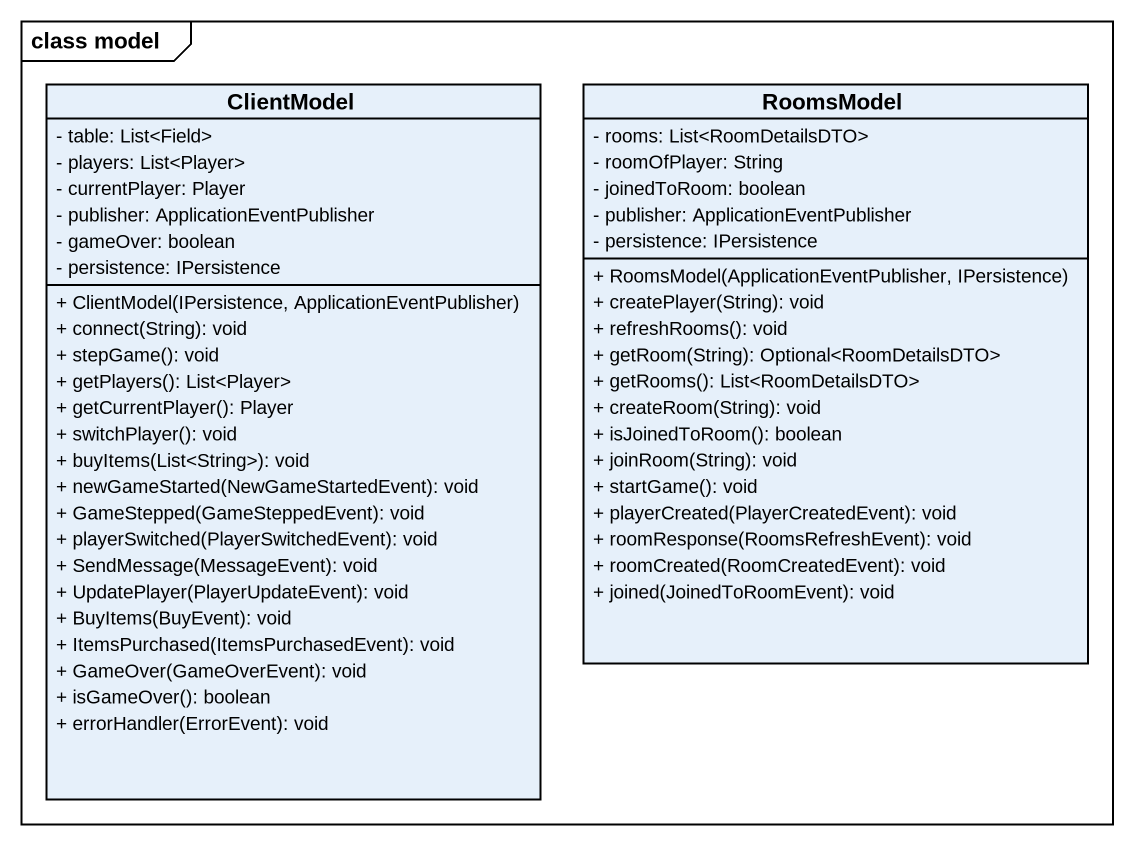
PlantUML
@startuml
mainframe class model
hide circle
hide empty members
skinparam classAttributeIconSize 0
class ClientModel {
  - table: List<Field>
  - players: List<Player>
  - currentPlayer: Player
  - publisher: ApplicationEventPublisher
  - gameOver: boolean
  - persistence: IPersistence
  + ClientModel(IPersistence, ApplicationEventPublisher)
  + connect(String): void
  + stepGame(): void
  + getPlayers(): List<Player>
  + getCurrentPlayer(): Player
  + switchPlayer(): void
  + buyItems(List<String>): void
  + newGameStarted(NewGameStartedEvent): void
  + GameStepped(GameSteppedEvent): void
  + playerSwitched(PlayerSwitchedEvent): void
  + SendMessage(MessageEvent): void
  + UpdatePlayer(PlayerUpdateEvent): void
  + BuyItems(BuyEvent): void
  + ItemsPurchased(ItemsPurchasedEvent): void
  + GameOver(GameOverEvent): void
  + isGameOver(): boolean
  + errorHandler(ErrorEvent): void
}
class RoomsModel {
  - rooms: List<RoomDetailsDTO>
  - roomOfPlayer: String
  - joinedToRoom: boolean
  - publisher: ApplicationEventPublisher
  - persistence: IPersistence
  + RoomsModel(ApplicationEventPublisher, IPersistence)
  + createPlayer(String): void
  + refreshRooms(): void
  + getRoom(String): Optional<RoomDetailsDTO>
  + getRooms(): List<RoomDetailsDTO>
  + createRoom(String): void
  + isJoinedToRoom(): boolean
  + joinRoom(String): void
  + startGame(): void
  + playerCreated(PlayerCreatedEvent): void
  + roomResponse(RoomsRefreshEvent): void
  + roomCreated(RoomCreatedEvent): void
  + joined(JoinedToRoomEvent): void
}
@enduml
